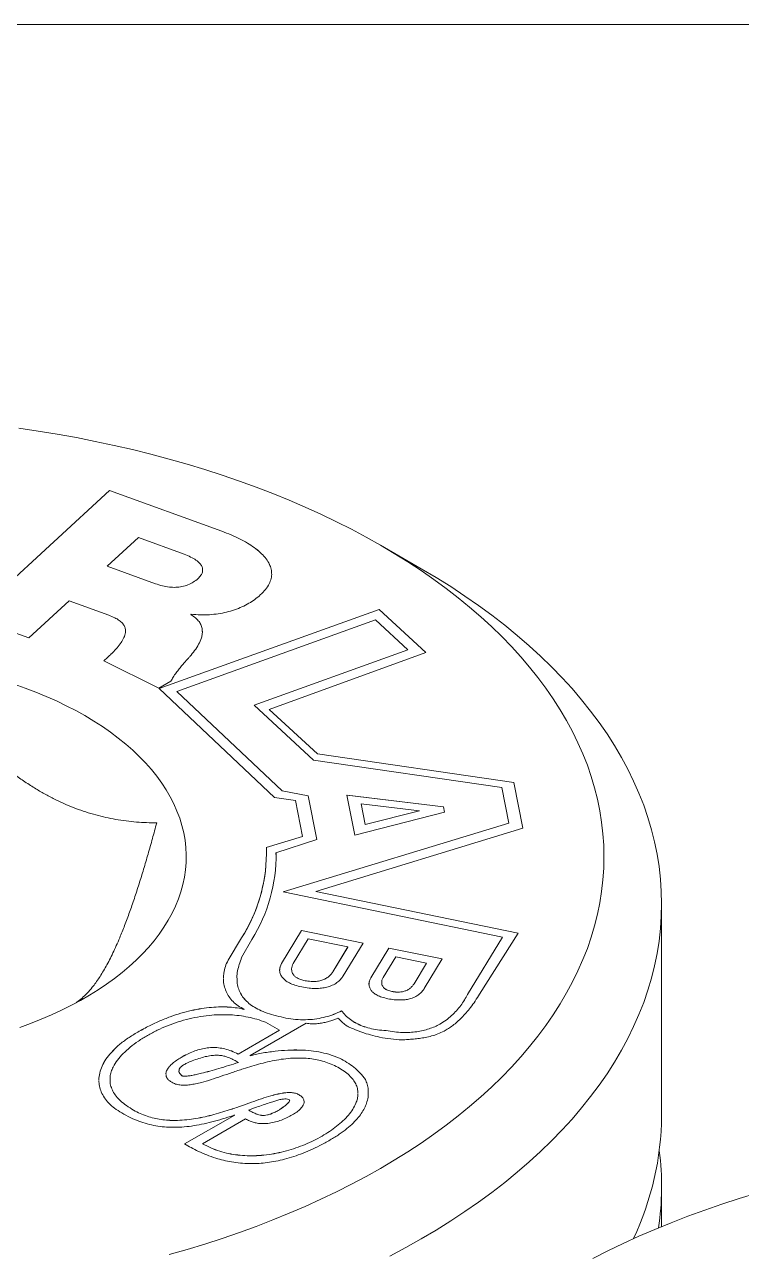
# Model space of a CAD drawing. Header units: millimetres. Extents: x 2 to 278, y 1 to 215.
# Drawn here: x 241.99 to 251.46, y 198.42 to 214.65 of the extents above; entities that cross this region are included whole.
import ezdxf

# ---------------------------------------------------------------- set-up
doc = ezdxf.new("R2010")
doc.units = ezdxf.units.MM

msp = doc.modelspace()

# ---------------------------------------------------------------- linework, layer by layer
at = {"color": 7, "linetype": 'Continuous', "lineweight": 18}
for p, q in [((1.579, 214.645), (277.989, 214.645)), ((241.286, 206.806), (243.11, 208.482)), ((241.287, 206.806), (243.11, 208.481)), ((243.11, 208.482), (244.596, 207.943)), ((243.11, 208.481), (243.11, 208.482)), ((243.11, 208.481), (244.596, 207.943)), ((244.596, 207.943), (244.596, 207.943)), ((243.49, 207.859), (243.079, 207.481)), ((244.094, 207.639), (243.49, 207.859)), ((247.23, 207.448), (246.691, 207.759)), ((243.079, 207.481), (243.716, 207.25)), ((243.079, 207.48), (243.079, 207.481)), ((243.079, 207.48), (243.716, 207.25)), ((243.716, 207.25), (243.716, 207.25)), ((244.281, 207.319), (244.281, 207.32)), ((242.577, 207.023), (242.043, 206.532)), ((243.099, 206.834), (242.577, 207.023)), ((246.673, 206.911), (243.764, 205.865)), ((246.673, 206.911), (243.765, 205.865)), ((247.29, 206.341), (246.673, 206.911)), ((247.29, 206.341), (246.673, 206.911)), ((246.673, 206.911), (246.673, 206.911)), ((242.043, 206.532), (241.286, 206.806)), ((244, 205.826), (246.625, 206.771)), ((244.188, 206.847), (244.183, 206.842)), ((244.183, 206.842), (244.183, 206.842)), ((246.625, 206.771), (247.052, 206.376)), ((243.15, 206.337), (243.15, 206.337)), ((247.052, 206.376), (245.021, 205.644)), ((247.052, 206.375), (245.021, 205.644)), ((245.22, 205.585), (247.29, 206.341)), ((247.052, 206.375), (247.052, 206.376)), ((243.034, 206.228), (243.759, 205.868)), ((243.921, 205.962), (243.759, 205.868)), ((243.764, 205.865), (245.289, 204.421)), ((245.39, 204.51), (244, 205.826)), ((244, 205.825), (244, 205.826)), ((245.39, 204.51), (244, 205.825)), ((245.021, 205.644), (245.807, 204.917)), ((245.859, 205.002), (245.22, 205.585)), ((245.859, 205.002), (245.22, 205.585)), ((245.22, 205.585), (245.22, 205.585)), ((248.453, 204.622), (245.859, 205.002)), ((248.453, 204.622), (245.859, 205.002)), ((245.859, 205.002), (245.859, 205.002)), ((245.807, 204.917), (248.296, 204.555)), ((248.572, 204.015), (248.453, 204.622)), ((248.572, 204.015), (248.453, 204.622)), ((248.453, 204.622), (248.453, 204.622)), ((245.736, 204.443), (245.39, 204.51)), ((245.736, 204.443), (245.39, 204.51)), ((245.39, 204.51), (245.39, 204.51)), ((248.296, 204.555), (248.388, 204.085)), ((245.289, 204.421), (245.569, 204.383)), ((245.569, 204.383), (245.662, 203.906)), ((245.848, 203.869), (245.736, 204.443)), ((245.848, 203.869), (245.736, 204.443)), ((245.736, 204.443), (245.736, 204.443)), ((246.249, 204.452), (247.525, 204.3)), ((246.353, 203.923), (246.249, 204.452)), ((246.25, 204.452), (247.525, 204.3)), ((246.438, 204.338), (246.491, 204.065)), ((246.438, 204.338), (246.491, 204.065)), ((247.207, 204.248), (246.438, 204.338)), ((246.438, 204.338), (246.438, 204.338)), ((247.525, 204.3), (247.539, 204.228)), ((247.525, 204.3), (247.539, 204.228)), ((247.525, 204.3), (247.525, 204.3)), ((247.539, 204.228), (246.353, 203.923)), ((246.491, 204.065), (247.207, 204.248)), ((246.491, 204.065), (247.207, 204.247)), ((247.207, 204.247), (247.207, 204.248)), ((248.388, 204.085), (245.405, 203.175)), ((248.388, 204.084), (245.406, 203.174)), ((245.835, 203.18), (248.572, 204.015)), ((246.491, 204.065), (246.491, 204.065)), ((248.388, 204.084), (248.388, 204.085)), ((245.662, 203.906), (245.182, 203.761)), ((245.662, 203.905), (245.182, 203.76)), ((245.31, 203.689), (245.848, 203.869)), ((245.662, 203.905), (245.662, 203.906)), ((245.184, 203.674), (245.184, 203.674)), ((245.311, 203.638), (245.31, 203.689)), ((245.31, 203.689), (245.31, 203.689)), ((245.311, 203.638), (245.311, 203.638)), ((245.405, 203.175), (248.303, 202.577)), ((248.512, 202.627), (245.835, 203.18)), ((245.835, 203.179), (245.835, 203.18)), ((248.512, 202.627), (245.835, 203.179)), ((250.409, 200.216), (250.409, 203.016)), ((244.676, 202.272), (244.855, 202.567)), ((244.676, 202.272), (244.855, 202.566)), ((244.855, 202.566), (244.855, 202.567)), ((244.856, 202.305), (244.991, 202.546)), ((245.385, 202.228), (245.648, 202.663)), ((245.385, 202.228), (245.648, 202.663)), ((245.736, 202.552), (245.539, 202.225)), ((245.648, 202.663), (246.463, 202.498)), ((245.648, 202.663), (246.463, 202.498)), ((245.648, 202.663), (245.648, 202.663)), ((246.261, 202.446), (245.736, 202.552)), ((248.303, 202.577), (247.843, 201.818)), ((248.303, 202.576), (247.843, 201.818)), ((248.002, 201.823), (248.512, 202.627)), ((248.303, 202.576), (248.303, 202.577)), ((246.063, 202.119), (246.261, 202.446)), ((246.063, 202.119), (246.261, 202.445)), ((246.463, 202.498), (246.2, 202.064)), ((246.261, 202.445), (246.261, 202.446)), ((246.564, 202.039), (246.801, 202.43)), ((246.564, 202.038), (246.801, 202.43)), ((246.801, 202.43), (247.508, 202.287)), ((246.801, 202.43), (247.508, 202.287)), ((246.801, 202.43), (246.801, 202.43)), ((244.676, 202.272), (244.676, 202.272)), ((245.385, 202.228), (245.385, 202.228)), ((246.893, 202.315), (246.728, 202.042)), ((247.301, 202.233), (246.893, 202.315)), ((247.136, 201.959), (247.301, 202.233)), ((247.136, 201.96), (247.301, 202.233)), ((247.508, 202.287), (247.271, 201.896)), ((247.301, 202.233), (247.301, 202.233)), ((246.063, 202.119), (246.063, 202.119)), ((246.564, 202.038), (246.564, 202.039)), ((245.694, 202), (245.694, 202)), ((247.136, 201.959), (247.136, 201.96)), ((246.843, 201.857), (246.843, 201.857)), ((247.843, 201.818), (247.843, 201.818)), ((244.891, 201.62), (244.891, 201.62)), ((246.177, 201.602), (246.177, 201.602)), ((244.97, 201.009), (245.71, 201.436)), ((245.172, 201.451), (245.357, 201.344)), ((245.346, 201.527), (245.346, 201.527)), ((243.465, 201.31), (243.465, 201.31)), ((245.357, 201.344), (244.811, 201.029)), ((245.357, 201.344), (244.811, 201.029)), ((245.357, 201.344), (245.357, 201.344)), ((246.765, 201.339), (246.765, 201.339)), ((244.058, 200.986), (244.058, 200.986)), ((244.811, 201.029), (244.811, 201.029)), ((244.813, 200.918), (244.813, 200.918)), ((244.97, 201.008), (244.97, 201.009)), ((245.117, 201.041), (245.117, 201.041)), ((244.062, 200.745), (244.062, 200.746)), ((246.492, 200.694), (246.492, 200.694)), ((245.615, 200.491), (245.615, 200.491)), ((243.428, 200.287), (243.428, 200.287)), ((244.693, 200.29), (244.693, 200.291)), ((244.946, 200.289), (244.946, 200.289)), ((245.043, 200.24), (245.043, 200.24)), ((245.337, 200.283), (245.337, 200.283)), ((244.768, 200.221), (244.099, 199.84)), ((244.768, 200.221), (244.099, 199.84)), ((244.339, 199.843), (244.909, 200.172)), ((244.768, 200.221), (244.768, 200.221)), ((245.919, 199.944), (245.919, 199.944)), ((244.339, 199.843), (244.339, 199.843)), ((250.409, 198.748), (250.409, 199.283))]:
    msp.add_line(p, q, dxfattribs=at)
at = {"color": 7, "linetype": 'Continuous', "lineweight": 18, "flags": 128}
for points in [[(243.897, 198.377), (244.134, 198.445), (244.368, 198.516), (244.599, 198.591), (244.826, 198.669), (245.05, 198.75), (245.269, 198.835), (245.485, 198.923), (245.697, 199.014), (245.905, 199.109), (246.108, 199.206), (246.307, 199.307), (246.501, 199.41), (246.69, 199.517), (246.874, 199.626), (247.054, 199.738), (247.228, 199.853), (247.397, 199.97), (247.561, 200.09), (247.719, 200.212), (247.871, 200.337), (248.018, 200.464), (248.159, 200.593), (248.295, 200.724), (248.424, 200.857), (248.547, 200.992), (248.664, 201.129), (248.774, 201.268), (248.879, 201.408), (248.977, 201.55), (249.068, 201.693), (249.153, 201.837), (249.231, 201.983), (249.303, 202.13), (249.368, 202.278), (249.427, 202.426), (249.478, 202.576), (249.523, 202.726), (249.561, 202.878), (249.592, 203.029), (249.616, 203.181), (249.633, 203.333), (249.644, 203.486), (249.647, 203.638), (249.644, 203.791), (249.633, 203.943), (249.616, 204.096), (249.592, 204.248), (249.561, 204.399), (249.523, 204.55), (249.478, 204.7), (249.427, 204.85), (249.368, 204.999), (249.303, 205.147), (249.231, 205.294), (249.153, 205.439), (249.068, 205.584), (248.977, 205.727), (248.879, 205.869), (248.774, 206.009), (248.664, 206.148), (248.547, 206.284), (248.424, 206.419), (248.295, 206.553), (248.159, 206.684), (248.018, 206.813), (247.871, 206.94), (247.719, 207.064), (247.561, 207.187), (247.397, 207.306), (247.228, 207.424), (247.054, 207.538), (246.874, 207.65), (246.69, 207.76), (246.501, 207.866), (246.307, 207.97), (246.108, 208.07), (245.905, 208.168), (245.697, 208.262), (245.485, 208.354), (245.269, 208.442), (245.05, 208.527), (244.826, 208.608), (244.599, 208.686), (244.368, 208.761), (244.134, 208.832), (243.897, 208.899), (243.657, 208.963), (243.414, 209.023), (243.169, 209.08), (242.921, 209.133), (242.671, 209.182), (242.418, 209.227), (242.164, 209.268), (241.908, 209.306)], [(246.816, 198.358), (247.025, 198.469), (247.229, 198.584), (247.427, 198.701), (247.62, 198.822), (247.808, 198.945), (247.989, 199.071), (248.165, 199.2), (248.335, 199.332), (248.499, 199.466), (248.657, 199.602), (248.809, 199.741), (248.954, 199.882), (249.093, 200.025), (249.226, 200.17), (249.351, 200.317), (249.47, 200.466), (249.583, 200.617), (249.688, 200.77), (249.786, 200.924), (249.878, 201.079), (249.962, 201.236), (250.039, 201.394), (250.109, 201.553), (250.172, 201.713), (250.227, 201.874), (250.276, 202.035), (250.316, 202.198), (250.35, 202.361), (250.376, 202.524), (250.394, 202.688), (250.405, 202.852), (250.409, 203.016), (250.405, 203.18), (250.394, 203.344), (250.376, 203.508), (250.35, 203.671), (250.316, 203.834), (250.276, 203.997), (250.227, 204.158), (250.172, 204.319), (250.109, 204.479), (250.039, 204.638), (249.962, 204.796), (249.878, 204.953), (249.786, 205.109), (249.688, 205.263), (249.583, 205.415), (249.47, 205.566), (249.351, 205.715), (249.226, 205.862), (249.093, 206.007), (248.954, 206.15), (248.809, 206.291), (248.657, 206.43), (248.499, 206.567), (248.335, 206.701), (248.165, 206.832), (247.989, 206.961), (247.808, 207.087), (247.62, 207.211), (247.427, 207.331), (247.23, 207.448)], [(241.849, 205.92), (241.993, 205.869), (242.135, 205.816), (242.272, 205.759), (242.406, 205.7), (242.536, 205.637), (242.662, 205.572), (242.784, 205.505)], [(242.784, 205.505), (242.901, 205.434), (243.014, 205.362), (243.121, 205.287), (243.225, 205.209), (243.323, 205.13), (243.415, 205.048), (243.503, 204.965), (243.585, 204.88), (243.662, 204.793), (243.733, 204.704), (243.799, 204.614), (243.858, 204.523), (243.912, 204.431), (243.96, 204.337), (244.001, 204.243), (244.037, 204.147), (244.066, 204.051), (244.09, 203.955), (244.107, 203.858), (244.118, 203.76), (244.123, 203.663), (244.121, 203.565), (244.113, 203.468), (244.099, 203.37), (244.079, 203.274), (244.052, 203.177), (244.02, 203.082), (243.981, 202.987), (243.936, 202.893), (243.886, 202.8), (243.829, 202.708), (243.767, 202.617), (243.698, 202.528), (243.624, 202.44), (243.545, 202.354), (243.46, 202.27), (243.37, 202.187), (243.274, 202.107), (243.174, 202.028), (243.068, 201.952), (242.958, 201.878), (242.843, 201.807), (242.723, 201.738), (242.599, 201.671), (242.472, 201.608), (242.34, 201.547), (242.204, 201.489), (242.064, 201.434), (241.922, 201.382)], [(251.67, 199.189), (251.436, 199.118), (251.206, 199.043), (250.979, 198.965), (250.755, 198.884), (250.535, 198.799), (250.319, 198.711), (250.108, 198.62), (249.9, 198.525), (249.697, 198.428), (249.498, 198.327)]]:
    msp.add_lwpolyline(points, dxfattribs=at)
at = {"color": 7, "linetype": 'Continuous', "lineweight": 18}
for centre, radius, start, end in [((243.097, 203.69), 2.087, 327.4262, 1.9331), ((243.086, 203.695), 2.098, 327.4765, 359.4406), ((243.211, 203.659), 2.1, 327.9791, 0.8265), ((246.542, 200.245), 3.867, 334.6377, 359.5781), ((246.773, 199.283), 3.636, 351.2711, 7.3749)]:
    msp.add_arc(centre, radius, start, end, dxfattribs=at)
for points, knots in [([(244.596, 207.943), (244.636, 207.928), (244.717, 207.897), (244.829, 207.845), (244.932, 207.789), (245.024, 207.729), (245.104, 207.665), (245.168, 207.597), (245.215, 207.529), (245.244, 207.459), (245.256, 207.39), (245.249, 207.319), (245.221, 207.246), (245.174, 207.172), (245.127, 207.125), (245.103, 207.101)], [0, 0, 0, 0, 0.0836101, 0.1664465, 0.2480315, 0.3280171, 0.4062331, 0.4827462, 0.5579269, 0.6263056, 0.695052, 0.7653221, 0.8385152, 0.9161955, 1, 1, 1, 1]), ([(244.596, 207.943), (244.636, 207.927), (244.717, 207.897), (244.829, 207.845), (244.932, 207.789), (245.024, 207.728), (245.104, 207.664), (245.168, 207.597), (245.216, 207.528), (245.243, 207.459), (245.255, 207.411), (245.252, 207.386), (245.252, 207.383)], [0, 0, 0, 0, 0.119149, 0.237196, 0.353459, 0.467443, 0.578905, 0.687941, 0.795077, 0.892521, 0.990489, 1, 1, 1, 1]), ([(244.339, 207.432), (244.34, 207.435), (244.342, 207.451), (244.33, 207.481), (244.302, 207.522), (244.252, 207.564), (244.181, 207.605), (244.124, 207.628), (244.094, 207.639)], [0, 0, 0, 0, 0.037801, 0.186472, 0.337334, 0.543864, 0.764462, 1, 1, 1, 1]), ([(244.281, 207.319), (244.294, 207.333), (244.319, 207.359), (244.338, 207.396), (244.339, 207.419), (244.339, 207.428)], [0, 0, 0, 0, 0.40451, 0.771731, 1, 1, 1, 1]), ([(244.281, 207.32), (244.294, 207.333), (244.319, 207.359), (244.338, 207.396), (244.339, 207.419), (244.339, 207.428)], [0, 0, 0, 0, 0.4045105, 0.7717307, 1, 1, 1, 1]), ([(243.716, 207.25), (243.747, 207.24), (243.805, 207.22), (243.897, 207.204), (243.985, 207.2), (244.07, 207.21), (244.149, 207.233), (244.223, 207.27), (244.261, 207.303), (244.281, 207.32)], [0, 0, 0, 0, 0.1614049, 0.3044943, 0.4348547, 0.5596431, 0.6930437, 0.8376003, 1, 1, 1, 1]), ([(243.716, 207.25), (243.747, 207.239), (243.805, 207.22), (243.897, 207.204), (243.985, 207.2), (244.07, 207.209), (244.149, 207.233), (244.223, 207.27), (244.261, 207.302), (244.281, 207.319)], [0, 0, 0, 0, 0.1614049, 0.3044943, 0.4348547, 0.5596431, 0.6930437, 0.8376003, 1, 1, 1, 1]), ([(245.103, 207.101), (245.08, 207.081), (245.034, 207.042), (244.952, 206.99), (244.862, 206.943), (244.764, 206.904), (244.659, 206.873), (244.547, 206.851), (244.431, 206.839), (244.31, 206.836), (244.229, 206.843), (244.188, 206.847)], [0, 0, 0, 0, 0.11423, 0.227006, 0.338341, 0.448437, 0.557756, 0.665129, 0.773603, 0.884631, 1, 1, 1, 1]), ([(243.319, 206.626), (243.319, 206.633), (243.32, 206.653), (243.308, 206.688), (243.281, 206.728), (243.238, 206.767), (243.177, 206.803), (243.126, 206.823), (243.099, 206.834)], [0, 0, 0, 0, 0.076566, 0.240536, 0.407305, 0.584002, 0.778812, 1, 1, 1, 1]), ([(244.183, 206.842), (244.206, 206.828), (244.249, 206.799), (244.295, 206.749), (244.324, 206.698), (244.337, 206.644), (244.337, 206.589), (244.323, 206.523), (244.29, 206.448), (244.237, 206.365), (244.193, 206.313), (244.171, 206.287)], [0, 0, 0, 0, 0.098255, 0.191092, 0.281628, 0.372097, 0.463783, 0.557117, 0.706298, 0.855617, 1, 1, 1, 1]), ([(244.183, 206.842), (244.206, 206.827), (244.249, 206.799), (244.295, 206.749), (244.323, 206.697), (244.336, 206.653), (244.335, 206.626), (244.335, 206.618)], [0, 0, 0, 0, 0.236253, 0.459481, 0.677173, 0.894706, 1, 1, 1, 1]), ([(243.15, 206.337), (243.17, 206.359), (243.21, 206.403), (243.262, 206.47), (243.301, 206.536), (243.32, 206.588), (243.319, 206.616), (243.319, 206.623)], [0, 0, 0, 0, 0.246166, 0.487479, 0.718461, 0.936547, 1, 1, 1, 1]), ([(243.15, 206.337), (243.17, 206.359), (243.21, 206.403), (243.262, 206.469), (243.301, 206.536), (243.32, 206.587), (243.319, 206.616), (243.319, 206.622)], [0, 0, 0, 0, 0.2461655, 0.4874794, 0.7184614, 0.9365473, 1, 1, 1, 1]), ([(243.034, 206.228), (243.047, 206.241), (243.071, 206.265), (243.105, 206.295), (243.131, 206.319), (243.144, 206.332), (243.15, 206.337)], [0, 0, 0, 0, 0.344237, 0.650299, 0.849348, 1, 1, 1, 1]), ([(243.034, 206.228), (243.047, 206.24), (243.071, 206.264), (243.105, 206.295), (243.131, 206.319), (243.144, 206.331), (243.15, 206.337)], [0, 0, 0, 0, 0.344237, 0.650299, 0.849348, 1, 1, 1, 1]), ([(244.171, 206.287), (244.162, 206.278), (244.143, 206.255), (244.109, 206.218), (244.071, 206.174), (244.03, 206.124), (243.989, 206.071), (243.95, 206.016), (243.931, 205.98), (243.921, 205.962)], [0, 0, 0, 0, 0.090208, 0.210081, 0.351696, 0.507168, 0.676409, 0.843504, 1, 1, 1, 1]), ([(240.671, 205.855), (240.731, 205.787), (240.851, 205.65), (241.017, 205.473), (241.166, 205.321), (241.297, 205.193), (241.431, 205.069), (241.567, 204.95), (241.706, 204.836), (241.847, 204.729), (241.991, 204.628), (242.13, 204.539), (242.266, 204.46), (242.398, 204.392), (242.531, 204.33), (242.663, 204.277), (242.796, 204.23), (242.929, 204.19), (243.06, 204.158), (243.194, 204.131), (243.329, 204.111), (243.466, 204.097), (243.6, 204.089), (243.689, 204.088), (243.733, 204.088)], [0, 0, 0, 0, 0.062579, 0.125153, 0.168547, 0.212084, 0.255621, 0.299774, 0.343926, 0.388804, 0.433682, 0.478858, 0.519938, 0.561268, 0.602598, 0.644687, 0.686776, 0.729581, 0.772388, 0.815378, 0.861405, 0.907565, 0.953726, 1, 1, 1, 1]), ([(243.733, 204.088), (243.714, 204.018), (243.677, 203.878), (243.619, 203.673), (243.56, 203.473), (243.499, 203.277), (243.437, 203.086), (243.374, 202.902), (243.309, 202.728), (243.25, 202.582), (243.199, 202.462), (243.154, 202.365), (243.109, 202.274), (243.063, 202.189), (243.018, 202.11), (242.972, 202.038), (242.927, 201.972), (242.873, 201.902), (242.813, 201.833), (242.745, 201.768), (242.697, 201.728), (242.671, 201.711), (242.668, 201.709)], [0, 0, 0, 0, 0.05684, 0.113677, 0.170836, 0.227992, 0.286617, 0.345236, 0.40466, 0.464079, 0.504435, 0.54479, 0.58549, 0.626191, 0.66791, 0.709631, 0.751657, 0.793685, 0.858656, 0.923808, 0.989404, 1, 1, 1, 1]), ([(244.676, 202.272), (244.664, 202.244), (244.638, 202.187), (244.619, 202.109), (244.617, 202.06), (244.617, 202.039)], [0, 0, 0, 0, 0.372542, 0.738322, 1, 1, 1, 1]), ([(244.676, 202.272), (244.664, 202.243), (244.638, 202.187), (244.619, 202.109), (244.617, 202.06), (244.617, 202.039)], [0, 0, 0, 0, 0.373032, 0.739294, 1, 1, 1, 1]), ([(244.794, 202.039), (244.794, 202.041), (244.792, 202.071), (244.802, 202.13), (244.822, 202.217), (244.845, 202.275), (244.856, 202.305)], [0, 0, 0, 0, 0.019745, 0.334363, 0.661388, 1, 1, 1, 1]), ([(245.65, 201.917), (245.619, 201.924), (245.56, 201.938), (245.487, 201.968), (245.431, 202.003), (245.393, 202.04), (245.366, 202.084), (245.356, 202.132), (245.361, 202.182), (245.377, 202.213), (245.385, 202.228)], [0, 0, 0, 0, 0.14897, 0.279925, 0.398432, 0.509129, 0.615236, 0.749644, 0.878877, 1, 1, 1, 1]), ([(245.36, 202.141), (245.36, 202.155), (245.362, 202.184), (245.377, 202.213), (245.385, 202.228)], [0, 0, 0, 0, 0.4685948, 1, 1, 1, 1]), ([(245.539, 202.225), (245.533, 202.214), (245.522, 202.192), (245.515, 202.167), (245.516, 202.153), (245.517, 202.151)], [0, 0, 0, 0, 0.445945, 0.917417, 1, 1, 1, 1]), ([(244.616, 202.03), (244.616, 202.025), (244.614, 201.994), (244.624, 201.936), (244.647, 201.859), (244.686, 201.788), (244.739, 201.723), (244.806, 201.666), (244.863, 201.636), (244.891, 201.62)], [0, 0, 0, 0, 0.028062, 0.208601, 0.38257, 0.546455, 0.703349, 0.853945, 1, 1, 1, 1]), ([(245.346, 201.527), (245.304, 201.537), (245.224, 201.558), (245.116, 201.599), (245.025, 201.646), (244.95, 201.699), (244.891, 201.757), (244.846, 201.819), (244.815, 201.889), (244.796, 201.96), (244.795, 202.01), (244.795, 202.033)], [0, 0, 0, 0, 0.123489, 0.238362, 0.3472, 0.452538, 0.556694, 0.661627, 0.768858, 0.890711, 1, 1, 1, 1]), ([(245.346, 201.527), (245.304, 201.538), (245.224, 201.558), (245.116, 201.599), (245.025, 201.646), (244.95, 201.699), (244.891, 201.757), (244.846, 201.82), (244.815, 201.889), (244.796, 201.961), (244.795, 202.01), (244.795, 202.033)], [0, 0, 0, 0, 0.123489, 0.238362, 0.3472, 0.452538, 0.556694, 0.661627, 0.768858, 0.890711, 1, 1, 1, 1]), ([(245.517, 202.147), (245.517, 202.138), (245.518, 202.117), (245.532, 202.087), (245.557, 202.058), (245.591, 202.034), (245.637, 202.014), (245.675, 202.005), (245.694, 202)], [0, 0, 0, 0, 0.13824, 0.328904, 0.480917, 0.638786, 0.808999, 1, 1, 1, 1]), ([(245.517, 202.147), (245.517, 202.139), (245.518, 202.117), (245.532, 202.087), (245.557, 202.058), (245.591, 202.034), (245.637, 202.014), (245.675, 202.005), (245.694, 202)], [0, 0, 0, 0, 0.13824, 0.328904, 0.480917, 0.638786, 0.808999, 1, 1, 1, 1]), ([(246.2, 202.064), (246.189, 202.048), (246.167, 202.016), (246.118, 201.973), (246.057, 201.937), (245.986, 201.913), (245.91, 201.899), (245.831, 201.895), (245.742, 201.901), (245.682, 201.911), (245.65, 201.917)], [0, 0, 0, 0, 0.130628, 0.258059, 0.383003, 0.509009, 0.613182, 0.726528, 0.853873, 1, 1, 1, 1]), ([(245.694, 202), (245.72, 201.996), (245.769, 201.988), (245.841, 201.988), (245.903, 201.999), (245.957, 202.02), (246.001, 202.048), (246.038, 202.081), (246.054, 202.106), (246.063, 202.119)], [0, 0, 0, 0, 0.168779, 0.313499, 0.445208, 0.57334, 0.710285, 0.852692, 1, 1, 1, 1]), ([(245.694, 202), (245.72, 201.996), (245.769, 201.988), (245.841, 201.989), (245.903, 202), (245.957, 202.02), (246.001, 202.048), (246.038, 202.082), (246.054, 202.107), (246.063, 202.119)], [0, 0, 0, 0, 0.168779, 0.313499, 0.445208, 0.57334, 0.710285, 0.852692, 1, 1, 1, 1]), ([(246.79, 201.761), (246.763, 201.768), (246.712, 201.779), (246.648, 201.806), (246.6, 201.837), (246.567, 201.87), (246.546, 201.909), (246.537, 201.952), (246.543, 201.997), (246.557, 202.025), (246.564, 202.039)], [0, 0, 0, 0, 0.146221, 0.275112, 0.392406, 0.502785, 0.60937, 0.745303, 0.876637, 1, 1, 1, 1]), ([(246.54, 201.954), (246.541, 201.968), (246.542, 201.997), (246.557, 202.025), (246.564, 202.038)], [0, 0, 0, 0, 0.506218, 1, 1, 1, 1]), ([(246.728, 202.042), (246.721, 202.03), (246.71, 202.009), (246.709, 201.986), (246.709, 201.977)], [0, 0, 0, 0, 0.568793, 1, 1, 1, 1]), ([(246.708, 201.973), (246.708, 201.97), (246.706, 201.954), (246.717, 201.928), (246.743, 201.896), (246.785, 201.871), (246.823, 201.862), (246.843, 201.857)], [0, 0, 0, 0, 0.051093, 0.318964, 0.529558, 0.750167, 1, 1, 1, 1]), ([(246.708, 201.973), (246.708, 201.97), (246.706, 201.955), (246.717, 201.928), (246.743, 201.897), (246.785, 201.872), (246.823, 201.862), (246.843, 201.857)], [0, 0, 0, 0, 0.051093, 0.318964, 0.529558, 0.750167, 1, 1, 1, 1]), ([(247.271, 201.896), (247.261, 201.881), (247.242, 201.853), (247.199, 201.814), (247.145, 201.782), (247.083, 201.759), (247.016, 201.747), (246.947, 201.743), (246.87, 201.747), (246.818, 201.756), (246.79, 201.761)], [0, 0, 0, 0, 0.1330764, 0.2626494, 0.3890896, 0.5155727, 0.619225, 0.7312364, 0.8565186, 1, 1, 1, 1]), ([(246.843, 201.857), (246.863, 201.854), (246.901, 201.847), (246.958, 201.849), (247.007, 201.859), (247.05, 201.876), (247.085, 201.9), (247.115, 201.928), (247.129, 201.949), (247.136, 201.96)], [0, 0, 0, 0, 0.162265, 0.302609, 0.432595, 0.561548, 0.701399, 0.847971, 1, 1, 1, 1]), ([(246.843, 201.857), (246.863, 201.853), (246.901, 201.847), (246.958, 201.849), (247.007, 201.859), (247.05, 201.876), (247.085, 201.9), (247.115, 201.928), (247.129, 201.949), (247.136, 201.959)], [0, 0, 0, 0, 0.162265, 0.302609, 0.432595, 0.561548, 0.701399, 0.847971, 1, 1, 1, 1]), ([(247.843, 201.818), (247.83, 201.793), (247.803, 201.744), (247.754, 201.672), (247.698, 201.603), (247.634, 201.538), (247.561, 201.478), (247.485, 201.429), (247.41, 201.391), (247.336, 201.362), (247.256, 201.339), (247.17, 201.323), (247.077, 201.314), (246.978, 201.314), (246.873, 201.321), (246.802, 201.333), (246.765, 201.339)], [0, 0, 0, 0, 0.086643, 0.173432, 0.259305, 0.3434, 0.425138, 0.504343, 0.562312, 0.619481, 0.676528, 0.734403, 0.794293, 0.857559, 0.925645, 1, 1, 1, 1]), ([(247.843, 201.818), (247.83, 201.794), (247.803, 201.744), (247.754, 201.672), (247.698, 201.603), (247.634, 201.538), (247.561, 201.478), (247.485, 201.429), (247.41, 201.391), (247.336, 201.362), (247.256, 201.339), (247.17, 201.323), (247.077, 201.315), (246.978, 201.314), (246.873, 201.321), (246.802, 201.333), (246.765, 201.339)], [0, 0, 0, 0, 0.086643, 0.173432, 0.259305, 0.3434, 0.425138, 0.504343, 0.562312, 0.619481, 0.676528, 0.734403, 0.794293, 0.857559, 0.925645, 1, 1, 1, 1]), ([(246.978, 201.216), (247.003, 201.218), (247.053, 201.222), (247.13, 201.228), (247.208, 201.236), (247.288, 201.249), (247.37, 201.268), (247.453, 201.296), (247.527, 201.33), (247.592, 201.368), (247.65, 201.409), (247.709, 201.456), (247.767, 201.512), (247.827, 201.576), (247.886, 201.649), (247.946, 201.733), (247.983, 201.792), (248.002, 201.823)], [0, 0, 0, 0, 0.047612, 0.096317, 0.146409, 0.198486, 0.253665, 0.31368, 0.380818, 0.432498, 0.489711, 0.553379, 0.624421, 0.703734, 0.792199, 0.890674, 1, 1, 1, 1]), ([(244.891, 201.62), (244.86, 201.627), (244.796, 201.641), (244.691, 201.652), (244.577, 201.655), (244.454, 201.648), (244.323, 201.632), (244.187, 201.606), (244.049, 201.569), (243.907, 201.522), (243.761, 201.463), (243.611, 201.393), (243.515, 201.338), (243.465, 201.31)], [0, 0, 0, 0, 0.061233, 0.126737, 0.197213, 0.27342, 0.356174, 0.446346, 0.538987, 0.639839, 0.749727, 0.869495, 1, 1, 1, 1]), ([(244.891, 201.62), (244.86, 201.627), (244.796, 201.641), (244.691, 201.651), (244.577, 201.654), (244.454, 201.648), (244.323, 201.632), (244.187, 201.605), (244.049, 201.569), (243.907, 201.522), (243.761, 201.463), (243.611, 201.392), (243.515, 201.338), (243.465, 201.31)], [0, 0, 0, 0, 0.061233, 0.126737, 0.197213, 0.27342, 0.356174, 0.446346, 0.538987, 0.639839, 0.749727, 0.869495, 1, 1, 1, 1]), ([(243.612, 201.277), (243.654, 201.3), (243.737, 201.346), (243.873, 201.405), (244.014, 201.456), (244.16, 201.497), (244.31, 201.527), (244.452, 201.545), (244.583, 201.551), (244.704, 201.549), (244.824, 201.539), (244.943, 201.519), (245.061, 201.49), (245.134, 201.464), (245.172, 201.451)], [0, 0, 0, 0, 0.100866, 0.199475, 0.295644, 0.38934, 0.480735, 0.570266, 0.639806, 0.709176, 0.779037, 0.850181, 0.923509, 1, 1, 1, 1]), ([(246.177, 201.602), (246.144, 201.585), (246.08, 201.553), (245.968, 201.518), (245.852, 201.494), (245.729, 201.482), (245.601, 201.483), (245.471, 201.497), (245.388, 201.517), (245.346, 201.527)], [0, 0, 0, 0, 0.145382, 0.285404, 0.422326, 0.55826, 0.701716, 0.848311, 1, 1, 1, 1]), ([(246.177, 201.602), (246.144, 201.586), (246.08, 201.553), (245.968, 201.518), (245.852, 201.494), (245.729, 201.482), (245.601, 201.483), (245.471, 201.497), (245.388, 201.517), (245.346, 201.527)], [0, 0, 0, 0, 0.145382, 0.285404, 0.422326, 0.55826, 0.701716, 0.848311, 1, 1, 1, 1]), ([(246.765, 201.339), (246.727, 201.342), (246.654, 201.347), (246.549, 201.368), (246.454, 201.398), (246.367, 201.437), (246.291, 201.485), (246.225, 201.54), (246.193, 201.581), (246.177, 201.602)], [0, 0, 0, 0, 0.144573, 0.284208, 0.421401, 0.558175, 0.702674, 0.849666, 1, 1, 1, 1]), ([(246.765, 201.339), (246.727, 201.342), (246.654, 201.347), (246.549, 201.369), (246.454, 201.399), (246.367, 201.438), (246.291, 201.485), (246.225, 201.54), (246.193, 201.581), (246.177, 201.602)], [0, 0, 0, 0, 0.144573, 0.284208, 0.421401, 0.558175, 0.702674, 0.849666, 1, 1, 1, 1]), ([(245.71, 201.436), (245.733, 201.433), (245.777, 201.428), (245.846, 201.43), (245.912, 201.438), (245.975, 201.451), (246.033, 201.468), (246.085, 201.486), (246.115, 201.499), (246.129, 201.506)], [0, 0, 0, 0, 0.1514637, 0.3015657, 0.4512953, 0.5988113, 0.7468983, 0.8827983, 1, 1, 1, 1]), ([(246.129, 201.506), (246.143, 201.492), (246.173, 201.463), (246.216, 201.423), (246.269, 201.387), (246.312, 201.37), (246.334, 201.362)], [0, 0, 0, 0, 0.255092, 0.530391, 0.757573, 1, 1, 1, 1]), ([(243.465, 201.31), (243.421, 201.283), (243.334, 201.23), (243.223, 201.143), (243.132, 201.054), (243.06, 200.963), (243.008, 200.871), (242.975, 200.779), (242.97, 200.718), (242.968, 200.688)], [0, 0, 0, 0, 0.159144, 0.31209, 0.459293, 0.601196, 0.738256, 0.870987, 1, 1, 1, 1]), ([(243.465, 201.31), (243.421, 201.283), (243.334, 201.23), (243.223, 201.143), (243.132, 201.053), (243.06, 200.962), (243.008, 200.871), (242.975, 200.779), (242.97, 200.718), (242.968, 200.687)], [0, 0, 0, 0, 0.159144, 0.31209, 0.459293, 0.601196, 0.738256, 0.870987, 1, 1, 1, 1]), ([(243.116, 200.698), (243.116, 200.709), (243.116, 200.741), (243.13, 200.795), (243.159, 200.868), (243.211, 200.949), (243.287, 201.036), (243.381, 201.121), (243.489, 201.202), (243.571, 201.252), (243.612, 201.277)], [0, 0, 0, 0, 0.048823, 0.146423, 0.245256, 0.389337, 0.537292, 0.688926, 0.843526, 1, 1, 1, 1]), ([(246.334, 201.362), (246.371, 201.347), (246.443, 201.317), (246.559, 201.281), (246.687, 201.25), (246.826, 201.227), (246.928, 201.22), (246.978, 201.216)], [0, 0, 0, 0, 0.192474, 0.380008, 0.564596, 0.781165, 1, 1, 1, 1]), ([(244.811, 201.029), (244.782, 201.043), (244.728, 201.07), (244.639, 201.098), (244.551, 201.114), (244.464, 201.117), (244.379, 201.109), (244.296, 201.091), (244.215, 201.064), (244.135, 201.028), (244.084, 201), (244.058, 200.986)], [0, 0, 0, 0, 0.131985, 0.247589, 0.351855, 0.450383, 0.548648, 0.649293, 0.757047, 0.873677, 1, 1, 1, 1]), ([(244.811, 201.029), (244.782, 201.044), (244.728, 201.07), (244.639, 201.098), (244.551, 201.114), (244.464, 201.117), (244.379, 201.109), (244.296, 201.091), (244.215, 201.064), (244.135, 201.029), (244.084, 201.001), (244.058, 200.986)], [0, 0, 0, 0, 0.131985, 0.247589, 0.351855, 0.450383, 0.548648, 0.649293, 0.757047, 0.873677, 1, 1, 1, 1]), ([(245.117, 201.041), (245.177, 201.05), (245.292, 201.068), (245.462, 201.082), (245.622, 201.085), (245.772, 201.075), (245.911, 201.053), (246.038, 201.019), (246.151, 200.974), (246.252, 200.92), (246.343, 200.855), (246.425, 200.779), (246.469, 200.723), (246.492, 200.694)], [0, 0, 0, 0, 0.110547, 0.212488, 0.307089, 0.395932, 0.48092, 0.564219, 0.643289, 0.724792, 0.81046, 0.901784, 1, 1, 1, 1]), ([(245.117, 201.041), (245.177, 201.05), (245.292, 201.068), (245.462, 201.082), (245.622, 201.084), (245.772, 201.075), (245.911, 201.052), (246.038, 201.019), (246.151, 200.974), (246.252, 200.92), (246.343, 200.854), (246.425, 200.779), (246.469, 200.723), (246.492, 200.694)], [0, 0, 0, 0, 0.1105471, 0.212488, 0.3070893, 0.3959321, 0.4809196, 0.5642195, 0.643289, 0.7247925, 0.8104596, 0.9017835, 1, 1, 1, 1]), ([(244.058, 200.986), (244.037, 200.973), (243.996, 200.948), (243.943, 200.907), (243.898, 200.864), (243.869, 200.82), (243.854, 200.788), (243.855, 200.771), (243.856, 200.77)], [0, 0, 0, 0, 0.2094053, 0.4156137, 0.6142816, 0.8024278, 0.9794255, 1, 1, 1, 1]), ([(244.058, 200.986), (244.037, 200.974), (243.996, 200.948), (243.943, 200.907), (243.898, 200.864), (243.869, 200.82), (243.854, 200.788), (243.855, 200.771), (243.856, 200.77)], [0, 0, 0, 0, 0.209148, 0.415103, 0.613526, 0.801441, 0.978222, 1, 1, 1, 1]), ([(244.029, 200.817), (244.03, 200.821), (244.03, 200.834), (244.049, 200.857), (244.084, 200.885), (244.136, 200.913), (244.206, 200.942), (244.26, 200.961), (244.29, 200.971)], [0, 0, 0, 0, 0.050459, 0.179642, 0.330209, 0.512456, 0.733852, 1, 1, 1, 1]), ([(244.813, 200.918), (244.77, 200.904), (244.684, 200.877), (244.558, 200.839), (244.439, 200.805), (244.339, 200.778), (244.261, 200.76), (244.202, 200.748), (244.156, 200.74), (244.12, 200.736), (244.096, 200.736), (244.08, 200.738), (244.069, 200.74), (244.065, 200.744), (244.062, 200.745)], [0, 0, 0, 0, 0.17906, 0.353267, 0.516907, 0.66434, 0.750912, 0.826296, 0.889096, 0.927301, 0.957715, 0.973959, 0.98763, 1, 1, 1, 1]), ([(244.813, 200.918), (244.77, 200.904), (244.684, 200.877), (244.558, 200.839), (244.439, 200.805), (244.339, 200.779), (244.261, 200.76), (244.202, 200.748), (244.156, 200.74), (244.12, 200.737), (244.096, 200.736), (244.08, 200.738), (244.069, 200.741), (244.065, 200.744), (244.062, 200.746)], [0, 0, 0, 0, 0.17906, 0.353267, 0.516907, 0.66434, 0.750912, 0.826296, 0.889096, 0.927301, 0.957715, 0.973959, 0.98763, 1, 1, 1, 1]), ([(244.29, 200.971), (244.318, 200.979), (244.369, 200.995), (244.447, 201.01), (244.516, 201.015), (244.578, 201.012), (244.638, 201), (244.698, 200.979), (244.757, 200.95), (244.794, 200.929), (244.813, 200.918)], [0, 0, 0, 0, 0.1620049, 0.2966863, 0.4111862, 0.5129959, 0.6090234, 0.7342896, 0.8643067, 1, 1, 1, 1]), ([(244.878, 200.835), (244.916, 200.847), (244.992, 200.871), (245.108, 200.904), (245.227, 200.933), (245.347, 200.956), (245.469, 200.972), (245.583, 200.978), (245.688, 200.976), (245.783, 200.967), (245.878, 200.95), (245.972, 200.923), (246.064, 200.888), (246.12, 200.858), (246.149, 200.842)], [0, 0, 0, 0, 0.0936363, 0.1875923, 0.2808279, 0.3725891, 0.4625361, 0.5509043, 0.6198687, 0.6893149, 0.7604474, 0.8347739, 0.9140165, 1, 1, 1, 1]), ([(245.117, 201.041), (245.09, 201.035), (245.041, 201.024), (244.992, 201.013), (244.97, 201.009)], [0, 0, 0, 0, 0.55694, 1, 1, 1, 1]), ([(245.117, 201.041), (245.09, 201.035), (245.041, 201.024), (244.992, 201.013), (244.97, 201.008)], [0, 0, 0, 0, 0.55694, 1, 1, 1, 1]), ([(243.857, 200.76), (243.857, 200.751), (243.857, 200.732), (243.872, 200.705), (243.896, 200.678), (243.919, 200.663), (243.932, 200.656)], [0, 0, 0, 0, 0.23398, 0.477091, 0.729079, 1, 1, 1, 1]), ([(243.932, 200.656), (243.948, 200.647), (243.98, 200.632), (244.041, 200.619), (244.106, 200.617), (244.176, 200.623), (244.25, 200.636), (244.343, 200.658), (244.456, 200.692), (244.59, 200.737), (244.731, 200.786), (244.828, 200.819), (244.878, 200.835)], [0, 0, 0, 0, 0.060837, 0.118788, 0.17896, 0.244712, 0.317645, 0.398139, 0.532159, 0.679604, 0.836844, 1, 1, 1, 1]), ([(244.062, 200.745), (244.054, 200.755), (244.038, 200.772), (244.026, 200.795), (244.028, 200.807), (244.029, 200.811)], [0, 0, 0, 0, 0.455986, 0.862289, 1, 1, 1, 1]), ([(244.062, 200.746), (244.054, 200.755), (244.038, 200.772), (244.026, 200.795), (244.028, 200.808), (244.029, 200.811)], [0, 0, 0, 0, 0.455986, 0.862289, 1, 1, 1, 1]), ([(246.149, 200.842), (246.176, 200.825), (246.23, 200.791), (246.294, 200.736), (246.342, 200.678), (246.373, 200.62), (246.391, 200.565), (246.392, 200.531), (246.392, 200.517)], [0, 0, 0, 0, 0.19332, 0.374902, 0.548169, 0.716262, 0.881874, 1, 1, 1, 1]), ([(242.968, 200.68), (242.969, 200.655), (242.972, 200.604), (242.997, 200.528), (243.038, 200.452), (243.097, 200.379), (243.173, 200.311), (243.237, 200.271), (243.27, 200.251)], [0, 0, 0, 0, 0.154803, 0.323173, 0.49021, 0.657458, 0.826712, 1, 1, 1, 1]), ([(243.428, 200.287), (243.396, 200.307), (243.332, 200.345), (243.255, 200.408), (243.195, 200.471), (243.152, 200.536), (243.126, 200.601), (243.114, 200.653), (243.116, 200.683), (243.116, 200.692)], [0, 0, 0, 0, 0.17942, 0.346703, 0.504463, 0.655274, 0.801565, 0.942945, 1, 1, 1, 1]), ([(243.428, 200.287), (243.396, 200.307), (243.332, 200.345), (243.255, 200.408), (243.195, 200.471), (243.152, 200.536), (243.126, 200.601), (243.114, 200.652), (243.116, 200.681), (243.116, 200.688)], [0, 0, 0, 0, 0.180848, 0.349463, 0.508477, 0.660489, 0.807944, 0.95045, 1, 1, 1, 1]), ([(246.53, 200.521), (246.531, 200.534), (246.532, 200.571), (246.519, 200.63), (246.5, 200.674), (246.492, 200.694)], [0, 0, 0, 0, 0.225571, 0.634769, 1, 1, 1, 1]), ([(246.53, 200.521), (246.531, 200.534), (246.532, 200.571), (246.519, 200.629), (246.5, 200.673), (246.492, 200.694)], [0, 0, 0, 0, 0.225571, 0.634769, 1, 1, 1, 1]), ([(245.615, 200.491), (245.6, 200.498), (245.571, 200.512), (245.515, 200.521), (245.454, 200.52), (245.388, 200.512), (245.317, 200.497), (245.226, 200.473), (245.114, 200.437), (244.982, 200.391), (244.841, 200.34), (244.743, 200.307), (244.693, 200.29)], [0, 0, 0, 0, 0.054294, 0.107359, 0.16459, 0.229085, 0.302029, 0.383448, 0.52004, 0.670993, 0.832345, 1, 1, 1, 1]), ([(245.615, 200.491), (245.6, 200.498), (245.571, 200.512), (245.515, 200.521), (245.454, 200.521), (245.388, 200.512), (245.317, 200.498), (245.226, 200.473), (245.114, 200.437), (244.982, 200.391), (244.841, 200.34), (244.743, 200.307), (244.693, 200.291)], [0, 0, 0, 0, 0.054294, 0.107359, 0.16459, 0.229085, 0.302029, 0.383448, 0.52004, 0.670993, 0.832345, 1, 1, 1, 1]), ([(244.946, 200.289), (244.981, 200.301), (245.047, 200.324), (245.137, 200.356), (245.214, 200.382), (245.278, 200.403), (245.334, 200.42), (245.382, 200.432), (245.425, 200.437), (245.462, 200.435), (245.478, 200.427), (245.487, 200.423)], [0, 0, 0, 0, 0.201622, 0.373551, 0.518056, 0.637438, 0.734097, 0.82701, 0.895069, 0.948108, 1, 1, 1, 1]), ([(245.487, 200.423), (245.488, 200.422), (245.49, 200.421), (245.491, 200.417), (245.491, 200.41), (245.484, 200.397), (245.468, 200.38), (245.444, 200.357), (245.412, 200.332), (245.375, 200.306), (245.349, 200.29), (245.337, 200.283)], [0, 0, 0, 0, 0.017388, 0.036482, 0.058641, 0.147222, 0.267302, 0.410346, 0.61888, 0.824136, 1, 1, 1, 1]), ([(245.491, 200.413), (245.489, 200.408), (245.485, 200.397), (245.468, 200.379), (245.444, 200.357), (245.412, 200.331), (245.375, 200.305), (245.349, 200.29), (245.337, 200.283)], [0, 0, 0, 0, 0.092173, 0.220004, 0.372283, 0.594277, 0.812783, 1, 1, 1, 1]), ([(245.681, 200.402), (245.68, 200.409), (245.68, 200.429), (245.659, 200.461), (245.63, 200.481), (245.615, 200.491)], [0, 0, 0, 0, 0.227716, 0.593488, 1, 1, 1, 1]), ([(245.681, 200.402), (245.68, 200.41), (245.68, 200.429), (245.659, 200.461), (245.63, 200.481), (245.615, 200.491)], [0, 0, 0, 0, 0.227716, 0.593488, 1, 1, 1, 1]), ([(246.393, 200.507), (246.393, 200.504), (246.395, 200.481), (246.387, 200.438), (246.366, 200.371), (246.327, 200.298), (246.269, 200.22), (246.197, 200.145), (246.113, 200.073), (246.021, 200.005), (245.953, 199.964), (245.919, 199.944)], [0, 0, 0, 0, 0.011487, 0.105959, 0.201645, 0.331479, 0.463836, 0.598067, 0.733108, 0.867602, 1, 1, 1, 1]), ([(246.393, 200.507), (246.393, 200.504), (246.395, 200.482), (246.387, 200.439), (246.366, 200.371), (246.327, 200.298), (246.269, 200.22), (246.197, 200.145), (246.113, 200.073), (246.021, 200.006), (245.953, 199.964), (245.919, 199.944)], [0, 0, 0, 0, 0.011487, 0.1059586, 0.201645, 0.3314795, 0.4638359, 0.5980673, 0.7331079, 0.8676016, 1, 1, 1, 1]), ([(246.025, 199.893), (246.066, 199.918), (246.146, 199.965), (246.247, 200.041), (246.332, 200.115), (246.399, 200.188), (246.451, 200.259), (246.489, 200.328), (246.517, 200.402), (246.532, 200.465), (246.531, 200.505), (246.53, 200.517)], [0, 0, 0, 0, 0.145598, 0.280245, 0.405151, 0.521419, 0.630017, 0.73176, 0.827291, 0.949276, 1, 1, 1, 1]), ([(243.27, 200.251), (243.307, 200.23), (243.377, 200.191), (243.491, 200.143), (243.605, 200.105), (243.719, 200.079), (243.833, 200.064), (243.949, 200.059), (244.07, 200.063), (244.196, 200.076), (244.329, 200.1), (244.465, 200.132), (244.605, 200.171), (244.698, 200.201), (244.746, 200.216)], [0, 0, 0, 0, 0.094871, 0.181064, 0.260377, 0.33476, 0.406226, 0.476717, 0.547962, 0.628867, 0.71378, 0.803625, 0.898945, 1, 1, 1, 1]), ([(244.693, 200.291), (244.654, 200.279), (244.578, 200.254), (244.461, 200.222), (244.343, 200.194), (244.222, 200.171), (244.101, 200.156), (243.988, 200.151), (243.884, 200.153), (243.789, 200.163), (243.695, 200.181), (243.603, 200.207), (243.512, 200.242), (243.457, 200.272), (243.428, 200.287)], [0, 0, 0, 0, 0.094738, 0.189349, 0.282898, 0.374737, 0.464625, 0.552871, 0.621721, 0.691033, 0.76198, 0.836011, 0.914771, 1, 1, 1, 1]), ([(244.693, 200.29), (244.654, 200.278), (244.578, 200.254), (244.461, 200.221), (244.343, 200.193), (244.222, 200.171), (244.101, 200.156), (243.988, 200.15), (243.884, 200.153), (243.789, 200.163), (243.695, 200.18), (243.603, 200.207), (243.512, 200.242), (243.457, 200.272), (243.428, 200.287)], [0, 0, 0, 0, 0.094738, 0.189349, 0.282898, 0.374737, 0.464625, 0.552871, 0.621721, 0.691033, 0.76198, 0.836011, 0.914771, 1, 1, 1, 1]), ([(245.043, 200.24), (245.034, 200.244), (245.016, 200.251), (244.992, 200.263), (244.969, 200.276), (244.954, 200.284), (244.946, 200.289)], [0, 0, 0, 0, 0.266199, 0.517552, 0.736529, 1, 1, 1, 1]), ([(245.043, 200.24), (245.034, 200.244), (245.016, 200.252), (244.992, 200.264), (244.969, 200.276), (244.954, 200.285), (244.946, 200.289)], [0, 0, 0, 0, 0.266199, 0.517552, 0.736529, 1, 1, 1, 1]), ([(245.337, 200.283), (245.319, 200.274), (245.288, 200.257), (245.241, 200.237), (245.199, 200.223), (245.159, 200.217), (245.119, 200.217), (245.079, 200.226), (245.056, 200.235), (245.043, 200.24)], [0, 0, 0, 0, 0.20856, 0.378812, 0.517665, 0.634539, 0.747008, 0.864704, 1, 1, 1, 1]), ([(245.337, 200.283), (245.319, 200.274), (245.288, 200.257), (245.241, 200.237), (245.199, 200.224), (245.159, 200.217), (245.119, 200.218), (245.079, 200.226), (245.056, 200.235), (245.043, 200.24)], [0, 0, 0, 0, 0.20856, 0.378812, 0.517665, 0.634539, 0.747008, 0.864704, 1, 1, 1, 1]), ([(245.525, 200.224), (245.545, 200.237), (245.586, 200.262), (245.637, 200.306), (245.669, 200.348), (245.683, 200.38), (245.681, 200.395), (245.681, 200.398)], [0, 0, 0, 0, 0.257002, 0.518649, 0.772275, 0.954045, 1, 1, 1, 1]), ([(244.746, 200.216), (244.75, 200.217), (244.757, 200.219), (244.765, 200.221), (244.768, 200.221)], [0, 0, 0, 0, 0.558105, 1, 1, 1, 1]), ([(244.909, 200.172), (244.925, 200.163), (244.955, 200.146), (245.007, 200.127), (245.068, 200.113), (245.142, 200.107), (245.225, 200.114), (245.306, 200.131), (245.383, 200.156), (245.458, 200.188), (245.503, 200.212), (245.525, 200.224)], [0, 0, 0, 0, 0.093943, 0.179087, 0.25863, 0.373504, 0.489665, 0.6108, 0.737465, 0.868131, 1, 1, 1, 1]), ([(245.919, 199.944), (245.883, 199.924), (245.812, 199.885), (245.696, 199.833), (245.575, 199.786), (245.449, 199.748), (245.319, 199.717), (245.186, 199.695), (245.055, 199.684), (244.927, 199.683), (244.804, 199.692), (244.682, 199.712), (244.562, 199.743), (244.445, 199.787), (244.375, 199.824), (244.339, 199.843)], [0, 0, 0, 0, 0.082869, 0.165287, 0.246777, 0.326975, 0.405668, 0.482854, 0.558801, 0.627849, 0.697103, 0.767587, 0.840571, 0.917519, 1, 1, 1, 1]), ([(245.919, 199.944), (245.883, 199.924), (245.812, 199.885), (245.696, 199.833), (245.575, 199.787), (245.449, 199.748), (245.319, 199.717), (245.186, 199.696), (245.055, 199.684), (244.927, 199.683), (244.804, 199.693), (244.682, 199.712), (244.562, 199.744), (244.445, 199.787), (244.375, 199.824), (244.339, 199.843)], [0, 0, 0, 0, 0.082869, 0.165287, 0.246777, 0.326975, 0.405668, 0.482854, 0.558801, 0.627849, 0.697103, 0.767587, 0.840571, 0.917519, 1, 1, 1, 1]), ([(244.099, 199.84), (244.128, 199.824), (244.188, 199.79), (244.286, 199.741), (244.395, 199.694), (244.505, 199.654), (244.616, 199.623), (244.724, 199.601), (244.84, 199.586), (244.954, 199.58), (245.064, 199.581), (245.171, 199.59), (245.283, 199.606), (245.398, 199.631), (245.517, 199.664), (245.64, 199.707), (245.766, 199.759), (245.896, 199.821), (245.981, 199.868), (246.025, 199.893)], [0, 0, 0, 0, 0.054991, 0.113679, 0.174972, 0.238091, 0.288733, 0.340356, 0.393293, 0.44816, 0.494053, 0.54233, 0.593646, 0.648713, 0.708275, 0.771874, 0.841237, 0.917055, 1, 1, 1, 1])]:
    msp.add_open_spline(points, degree=3, knots=knots, dxfattribs=at)

doc.saveas('drawing.dxf')
